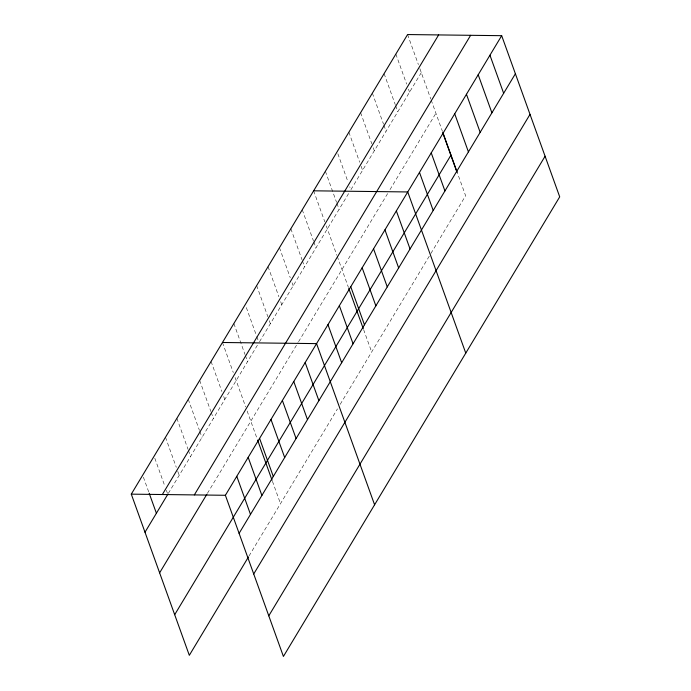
<?xml version="1.0" encoding="UTF-8"?>
<svg xmlns="http://www.w3.org/2000/svg" width="691" height="691" viewBox="0 0 691 691"><rect width="100%" height="100%" fill="white"/><g stroke="black" fill="none" stroke-linecap="round" stroke-linejoin="round"><path stroke-width="0.52" stroke-dasharray="3.46 2.59" d="M168.336 493.4L257.881 344.438M259.514 341.734L349.24 192.487M421.294 72.624L350.838 189.818L349.758 186.812M207.386 493.4L298.02 342.632M298.564 341.725L388.947 191.372M390.018 189.602L435.917 113.246M249.019 556.013L337.476 408.856M340.197 404.339L430.381 254.314M430.916 253.424L465.613 195.717L457.2 172.361M407.586 34.55L418.409 64.608M419.852 68.616L430.795 99.029M431.167 100.04L442.378 131.178M395.848 54.079L406.662 84.138M408.467 89.148L409.547 92.153M384.101 73.617L395.287 104.678M395.641 105.68L397.809 111.692M372.363 93.147L383.54 124.207M383.902 125.209L386.062 131.221M360.616 112.685L371.801 143.737M373.244 147.744L374.323 150.75M348.877 132.214L359.691 162.273M361.134 166.281L362.576 170.288M337.856 153.748L347.953 181.802M325.392 171.282L336.569 202.342M336.932 203.344L339.1 209.356M313.645 190.811L324.83 221.871M326.273 225.879L336.863 255.29M337.225 256.309L348.437 287.447M363.63 329.642L371.672 351.978M302.252 209.77L313.429 240.831M313.792 241.833L315.96 247.844M290.851 228.73L302.036 259.79M302.39 260.792L304.558 266.804M279.458 247.689L290.272 277.747M292.077 282.757L293.165 285.763M268.056 266.648L278.879 296.707M280.684 301.717L281.764 304.722M256.663 285.608L267.84 316.668M269.283 320.676L270.371 323.682M246.341 307.573L256.447 335.619M256.802 336.621L258.607 341.63M233.869 323.526L245.046 354.578M245.409 355.58L247.577 361.592M222.467 342.486L233.29 372.535M235.095 377.545L245.685 406.956M247.145 411.015L257.259 439.113M272.453 481.307L280.494 503.653M211.075 361.436L221.889 391.495M223.694 396.504L224.782 399.51M199.673 380.395L210.859 411.456M211.213 412.458L213.381 418.47M188.28 399.355L199.457 430.415M199.82 431.417L201.988 437.429M176.879 418.314L188.064 449.375M188.427 450.377L190.586 456.388M165.486 437.273L176.3 467.332M177.751 471.34L179.194 475.348M154.81 458.237L164.907 486.291M166.35 490.299L167.429 493.305M143.408 477.196L148.824 492.225"/><path stroke-width="1.04" d="M248.475 556.911L189.317 655.318L131.29 494.151L407.586 34.55L501.683 35.682L559.71 196.849L283.414 656.45L225.387 495.283L501.683 35.682M162.342 494.523L438.638 34.921M144.998 532.217L167.792 494.307M194.335 494.911L470.631 35.31M159.621 572.839L206.842 494.298M174.693 614.696L450.99 155.095M239.095 533.357L515.391 73.756M253.718 573.979L530.014 114.378M268.79 615.828L545.087 156.226M313.645 190.811L407.742 191.951L465.769 353.118M222.467 342.486L316.564 343.617L374.591 504.784M131.29 494.151L225.387 495.283M489.945 55.22L503.653 93.285M478.198 74.749L491.906 112.823M466.46 94.278L480.167 132.352M454.713 113.816L468.42 151.89M442.732 132.18L457.2 172.361M442.974 133.346L456.682 171.42M431.227 152.884L444.935 190.949M419.489 172.413L433.197 210.487M396.349 210.902L410.057 248.976M384.947 229.861L398.655 267.935M373.555 248.82L387.262 286.895M362.153 267.78L375.861 305.854M350.76 286.739L364.468 324.813M348.791 288.441L363.259 328.622M339.359 305.698L353.066 343.772M327.966 324.658L341.674 362.732M305.172 362.576L318.879 400.642M293.77 381.536L307.478 419.601M282.377 400.486L296.085 438.56M270.976 419.446L284.683 457.52M259.583 438.405L273.291 476.479M257.613 440.107L272.081 480.288M248.181 457.364L261.889 495.438M236.788 476.324L250.496 514.398M149.178 493.227L156.399 513.266"/></g></svg>
